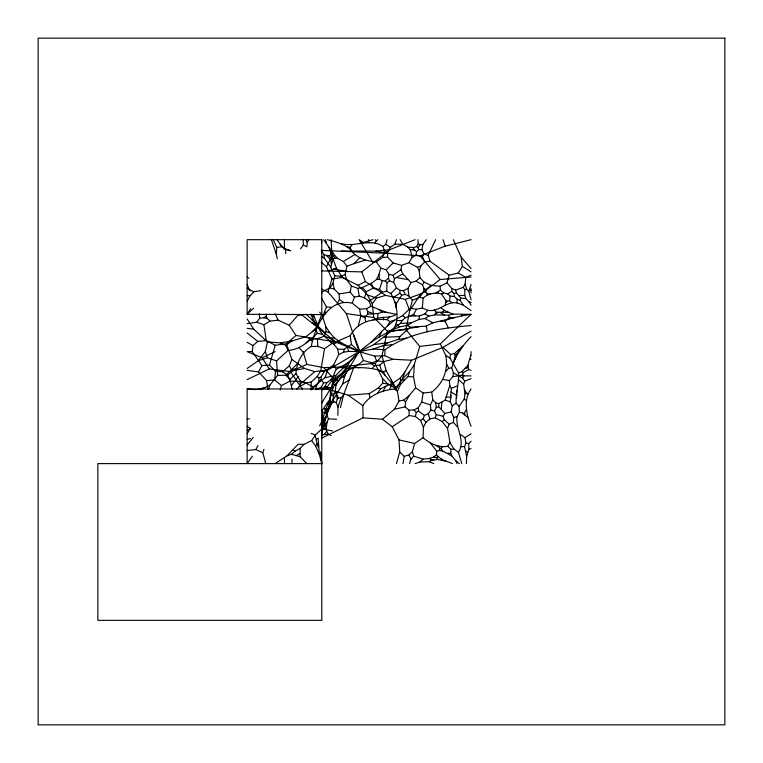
<?xml version="1.0" encoding="UTF-8"?>
<svg xmlns="http://www.w3.org/2000/svg" width="763" height="763" viewBox="0 0 763 763"><rect width="100%" height="100%" fill="white"/><g stroke="black" fill="none" stroke-linecap="round" stroke-linejoin="round"><path stroke-width="1.14" d="M471.067 305.229L469.007 301.805L465.85 298.667L464.82 295.491L464.829 289.835L463.313 287.346L465.077 284.046L465.85 277.417L471.067 275.138M291.933 463.608L291.971 459.145M337.885 415.32L337.98 407.06L341.023 398.009L343.646 394.729L354.442 365.639M471.067 310.589L463.36 305.181L457.056 302.921L457.113 299.22L454.347 296.597L450.075 296.044L447.671 293.841L443.665 292.858L440.404 290.112L440.051 286.211L446.994 282.882L449.188 275.224L458.22 272.982L462.359 266.401L461.195 257.198L453.346 239.677M276.998 239.677L281.852 246.773L285.639 249.043L290.693 250.75L284.313 248.986L284.465 239.677M392.211 426.727L399.001 439.889L399.764 452.125L404.218 456.293L408.834 455.053L412.344 451.791L414.614 443.456L423.122 437.724L423.398 427.242L420.566 420.508L415.339 416.484L409.197 415.568L392.211 426.727L382.463 419.269L363.083 417.847L321.547 438.21M306.86 463.608L300.107 456.713L300.174 448.31L304.055 444.381L311.657 440.537L315.434 434.996L321.843 428.882L323.865 421.434L332.582 400.928L342.663 383.951L344.332 377.38L346.812 371.715L359.106 351.648L370.99 342.234L387.623 325.715L394.585 320.193L402.454 315.672L410.275 308.252L412.421 300.317L419.564 297.36L423.341 292.353L424.018 288.767L422.53 284.828L416.064 281.127L411.019 282.558L407.967 288.376L408.92 296.006L412.421 300.317M321.528 436.064C323.951 420.632 331.38 405.706 330.322 389.931C333.965 383.455 331.934 375.634 336.311 369.406L349.912 361.652L359.106 351.648L373.803 344.609L393.374 329.502L399.764 326.812L407.452 325.4L411.41 322.797L419.059 319.411L425.01 318.505L428.911 316.063L434.681 314.881L448.472 315.205L453.031 314.108L471.067 314.327L440.327 343.903L419.726 346.431L405.945 329.626L409.712 310.675L420.756 293.936L440.165 279.525L471.067 276.998M393.374 329.502C399.965 318.991 396.913 303.645 390.828 293.488L386.727 291.313L386.965 282.854L385.277 281.032L382.282 280.689L379.411 279.229L376.56 279.468L371.514 283.264L362.158 287.556L357.914 288.338L351.342 286.03L346.516 279.43L345.067 274.47L346.965 266.182L343.283 261.471L337.627 258.333L334.671 255.309L323.655 239.677M461.739 463.608L458.458 452.459C465.916 440.795 455.587 428.949 456.942 416.856L459.412 412.258L459.078 406.345L456.121 403.198C455.645 392.821 459.154 383.007 458.592 372.888L449.865 357.971L445.726 355.501L440.327 343.903M466.403 463.608L466.632 456.713L468.93 449.121L468.711 443.57L471.067 441.214M322.081 389.769L326.526 388.634C333.555 373.345 352.029 371.371 363.417 360.527L375.043 363.665L382.559 378.601L388.071 384.047L396.426 388.968L385.344 375.587L383.799 373.279L383.846 371.657L386.221 370.789L396.426 388.968L402.32 379.077L404.905 372.001L411.619 360.203L442.969 347.337L471.067 331.113M296.673 389.216L299.182 386.736L300.174 384.18L300.298 380.775L295.92 373.632C296.549 362.864 301.776 352.048 311.209 346.412L317.875 346.45L324.523 348.739L331.609 343.684L350.246 335.71C357.971 321.509 372.249 318.314 387.108 319.678L389.893 321.576L394.585 320.193M322.577 412.125L321.948 429.798L326.135 428.901L327.022 422.301L328.452 418.773L326.259 413.737L322.577 412.125L321.719 410.046M457.237 426.717L453.413 422.397L453.727 417.342L451.219 411.906L452.201 405.84L450.304 401.891L451.372 388.415L449.788 385.563L449.359 380.575L452.955 376.607L453.375 372.764L451.715 367.823C455.425 356.025 462.397 345.477 471.067 336.712M387.509 257.083L387.738 251.895L390.351 247.288L394.938 244.141L402.912 244.37L407.843 247.145L410.38 250.064L412.134 257.532L408.873 262.691L401.662 265.362L393.174 262.939L387.509 257.083L382.578 257.417L376.35 261.967C367.079 261.137 356.769 258.361 351.199 250.293C344.752 243.95 335.825 241.938 327.384 239.677M451.219 411.906L444.877 413.412L438.677 406.717L438.82 403.608L445.191 400.089L449.788 385.563M456.503 398.315L456.923 390.437M277.255 258.857L276.368 254.356L276.75 247.355L273.268 239.677M411.619 360.203L392.983 359.278L384.733 355.701L385.057 349.673C409.826 332.086 441.539 328.224 471.067 325.515M459.402 463.608L455.654 460.537L451.896 456.064L450.771 453.336L451.009 449.359L447.757 446.269C438.668 448.072 429.836 443.465 423.122 437.724M445.726 355.501C448.739 369.607 443.198 383.427 431.696 392.125L423.122 392.993L415.616 387.833L413.556 376.932L414.357 364.476L419.726 346.431M321.557 243.225L321.786 239.677L247.145 239.677L247.145 314.327L323.407 314.585L326.488 306.964L321.604 298.095M452.411 463.608C446.965 461.214 439.955 459.803 436.474 454.634L436.703 451.143L430.427 443.036M324.904 429.302L325.257 424.438L327.022 422.301M333.202 376.684L330.904 379.745L326.898 382.692L323.617 382.768L321.213 387.175L315.892 389.645L316.378 386.097L318.657 381.91L320.927 379.888L321.404 376.541L324.008 371.867L333.641 364.895L338.696 354.604L337.694 349.235C332.21 340.365 320.403 336.75 318.076 325.753L318.247 323.512L321.786 314.327L321.786 239.677M412.134 257.532L416.026 255.09L416.541 251.8L413.737 249.119L413.861 247.555L416.56 246.487L418.229 243.693L417.886 239.677M419.059 319.411L419.335 315.949L424.934 313.889L427.728 310.293C438.983 312.515 446.136 300.927 457.056 302.921M308.729 239.677L307.203 242.472L306.85 246.773L303.34 244.999L303.13 239.677M280.221 389.903L281.433 385.563L274.747 379.984L275.491 371.238L269.463 365.086L261.928 365.582L258.523 371.962L247.145 370.303M396.007 307.594L396.359 303.474L401.719 295.186L405.325 294.432L408.92 296.006M326.259 413.737L333.145 398.963L333.507 395.835L335.348 391.419L335.873 385.439L349.912 361.652M427.728 310.293L422.311 308.023L423.179 298.133C427.929 293.679 435.377 291.876 441.577 294.089L445.983 300.803L445.22 304.885M319.668 425.744C322.806 420.337 323.903 413.88 326.335 408.195C328.777 401.548 331.199 394.891 332.973 387.928C336.235 381.328 342.635 377.58 346.812 371.715M321.681 251.208L324.017 254.804L329.196 255.843L330.827 254.623L330.989 253.097L328.863 247.174M451.963 302.653L449.588 300.822L450.075 296.044M423.122 392.993L421.767 402.063L418.162 407.804L414.156 409.912L408.987 410.189L405.077 406.908L405.592 401.958L409.226 395.615L415.616 387.833M318.657 381.91L319.096 377.885L321.404 376.541M338.696 354.604L343.712 352.134L344.027 349.311L351.409 344.418L350.246 335.71M430.361 294.041L427.232 293.698L425.773 291.895L426.04 289.482L431.171 285.362L440.051 286.211M261.928 365.582L252.248 351.552L252.973 345.553L257.846 341.423L266.23 340.527L275.214 345.248L286.421 343.751L295.987 335.453L335.806 341.986L359.106 351.648L374.719 356.102L384.733 355.701M295.987 335.453L289.187 325.257L278.161 320.183L270.016 321.099L267.145 318.457L266.325 316.12L266.564 314.203M441.176 408.796L441.987 402.177M471.067 370.303L468.654 369.55C466.327 363.598 471.601 357.818 471.067 351.648M377.513 318.037L378.133 313.526L382.234 312.124L385.868 312.191L396.426 314.327C389.273 318.972 380.298 315.768 373.012 319.888M459.078 406.345L464.314 398.801L464.991 393.946L463.666 384.151L464.724 381.128L471.067 378.706M407.967 288.376L403.446 290.741L399.888 290.274L396.455 287.966L393.718 282.491L389.492 280.784L388.453 278.094L388.987 274.356L386.154 269.825L380.766 268.08L376.35 261.967M322.129 420.203L322.883 417.79M324.523 348.739L320.784 370.656L317.141 376.655L311.247 381.92L311.046 389.874L313.097 387.308L316.378 386.097M411.019 282.558L402.769 273.85L400.956 269.682L401.662 265.362M321.69 424.686L321.595 418.038M450.599 399.03L450.866 395.177M449.188 275.224L430.046 261.251L428.157 255.386L424.066 254.108L421.958 249.73L422.864 244.437L426.288 239.677M402.959 463.608L404.218 456.293M471.067 292.868L471.067 288.662M393.718 282.491L394.385 278.657L393.031 275.29L388.987 274.356M321.604 294.013L321.967 291.943L329.931 287.928L332.964 283.331L334.785 275.701L330.694 266.964L324.609 258.543L321.748 256.54M449.865 357.971L450.561 354.433L442.969 347.337M358.181 326.24L360.842 316.197L359.592 309.158L352.268 303.178L354.375 297.131L350.131 292.181L351.342 286.03M330.694 266.964L333.164 259.267L334.995 258.104L337.627 258.333M311.209 346.412C315.186 327.203 327.585 297.484 352.268 303.178M471.067 299.859L468.873 291.514L471.067 284.465M247.145 368.434L258.342 360.699L265.314 351.638L267.412 341.891L253.726 329.215L247.145 318.991M386.221 370.789L382.005 355.835L387.356 331.161L373.803 317.513L346.354 313.603L327.966 291.971L321.5 289.129M471.067 426.288C466.422 414.805 463.131 399.736 471.067 388.968M326.879 413.603L328.052 408.463L332.582 400.928M453.584 362.482L455.177 355.577L454.529 353.46L463.217 345.687M434.681 314.881L436.255 312.201L434.261 309.912M463.36 305.181L460.127 300.364L460.699 297.951L456.522 293.03L455.559 290.064L451.772 288.404L446.994 282.882M415.339 416.484L416.302 412.516L418.525 411.019L418.162 407.804M340.451 407.623L343.646 394.729M415.091 463.608L419.974 462.006L429.235 461.72L430.847 460.575L431.114 459.507L429.388 458.506L423.007 459.116L413.718 456.15L412.344 451.791M382.578 257.417L384.323 251.008L383.121 246.487C370.246 237.732 354.9 247.517 340.918 243.597M407.452 325.4L410.132 327.26L426.336 326.106L432.783 322.825L461.596 315.949L462.016 314.413M376.56 279.468L378.992 274.489L380.766 268.08M321.824 402.931L333.297 384.171L335.739 375.51L359.106 351.648L372.954 349.063L382.816 345.782L392.02 344.609M426.775 295.338L427.232 293.698M269.463 365.086L275.214 345.248M383.121 246.487L385.754 244.332L387.099 239.677M396.426 463.608L399.764 452.125M423.398 427.242L425.983 422.32L429.903 418.916L435.291 417.847L436.245 414.614L434.424 410.961L430.866 410.074L428.205 413.804L424.438 415.425L423.15 418.715L420.566 420.508M312.506 389.216L313.173 386.946L324.981 377.685L335.739 375.51M464.724 381.128L462.74 378.267L463.227 376.626L462.721 374.309L463.427 372.497L468.654 369.55M455.101 359.268L456.636 354.127L459.908 350.312M431.171 285.362L424.047 282.129L419.908 277.618L419.269 271.113L420.794 266.106L424.629 261.957L430.046 261.251M327.966 291.971L331.962 278.905L326.478 266.764L321.299 262.214M385.868 312.191L370.923 306.249L369.168 301.251L364.466 297.856L366.393 291.657L372.649 288.414L379.526 289.406L382.444 292.057L386.727 291.313M458.286 351.838L458.868 349.988M379.526 289.406L382.282 280.689M267.412 341.891L280.317 342.892L292.019 340.975L305.753 336.731L310.14 339.068L317.398 338.734L324.428 336.235L325.954 331.609L325.877 326.745L321.786 314.327L319.678 312.22M337.98 407.06L336.245 402.425L337.294 399.249L338.4 398.114L341.023 398.009M268.605 389.044L269.94 385.038L277.618 375.339L276.578 360.937L288.042 350.389C300.107 349.845 308.901 341.08 317.294 333.364L322.005 334.251M394.938 244.141L396.426 239.677M382.463 419.269L394.452 409.197L399.001 401.014L397.409 391.266L400.604 384.342L408.033 376.512L409.645 371.705L414.357 364.476M409.493 463.608L411.028 459.097L413.718 456.15M324.981 377.685L327.613 370.141L359.106 351.648L346.354 313.603M265.81 463.608L262.787 452.726L263.95 449.407M321.738 319.087L323.407 314.585M458.458 452.459L453.832 448.902L449.97 442.607L447.557 428.424L449.169 424.18L453.413 422.397M466.632 456.713L464.6 446.641L465.983 443.093L464.944 437.695L460.642 434.567M275.491 371.238L282.453 371.772L289.311 365.792L291.914 359.459L286.421 343.751M305.753 336.731L315.93 329.149L318.247 323.512M363.083 417.847L362.835 405.63C369.654 395.072 382.349 390.103 394.357 389.044L399.516 383.388L400.67 380.594L400.251 377.981L404.905 372.001M331.314 263.855L330.856 259.878L331.476 258.543L329.196 255.843M430.866 410.074L430.466 404.953L432.812 399.888L431.696 392.125M428.157 255.386L435.616 239.677M373.803 344.609L388.014 342.663L398.544 339.335L399.86 336.578L410.132 327.26M370.99 342.234L378.963 337.16L381.471 332.105M321.213 387.175L321.786 388.968L321.786 620.348L97.864 620.348L97.864 463.608L321.786 463.608L319.354 454.395L315.701 446.145L316.969 443.618L315.424 436.169M322.062 422.444L325.753 416.264M326.478 266.764L332.019 255.977L331.113 239.677M252.4 456.207L247.145 463.608L247.145 388.968L321.786 388.968L325.057 386.278L326.898 382.692M324.227 426.431L325.257 424.438M327.709 410.608L331.247 403.875L333.86 401.872L336.245 402.425M434.424 410.961L436.226 407.556L435.702 402.788L432.812 399.888M247.145 301.261L250.121 295.672L253.707 291.857L260.755 290.617M337.265 303.636L339.478 299.535L339.01 293.927L334.366 289.12L332.964 283.331M328.643 408.768L329.387 407.385M389.578 389.264L392.916 383.131L400.251 377.981M387.623 325.715L389.893 321.576M247.145 450.542L255.824 449.521L258.047 445.544M422.53 284.828L424.047 282.129M382.768 391.657L385.859 386.183L392.916 383.131M459.412 412.258L464.228 413.327L466.651 409.159M378.963 337.16L388.653 331.895L400.356 323.455L402.235 320.47L405.411 317.675L413.498 314.518L416.569 309.234L422.311 308.023M324.8 412.592L328.052 408.463M247.145 433.746L250.369 428.386L247.145 426.288M449.169 424.18L444.228 419.66L443.169 416.245L444.877 413.412M447.757 446.269L449.97 442.607M321.929 410.942L328.452 401.224M250.607 308.691L247.145 314.327L253.507 308.223M330.322 389.931L327.089 389.101L327.012 388.367L327.947 387.585L332.973 387.928M374.786 242.768L377.771 239.677M309.511 340.479L311.19 340.241L313.278 337.198M451.896 456.064L442.616 450.962L441.09 448.73L442.483 446.698M247.145 323.655L256.807 322.205L259.725 318.171L259.267 313.717M330.904 379.745L336.321 379.802L344.409 370.074M343.894 372.716L347.222 368.167C359.745 367.032 372.153 367.451 383.846 371.657M300.593 248.748L303.34 244.999M377.475 393.25L380.861 388.653L385.859 386.183M373.803 317.513L372.258 303.788L376.493 298.104L385.525 295.386L405.353 299.373L420.756 293.936M440.699 321.357L444.982 321.137L447.91 319.125L449.254 317.322L448.472 315.205M424.629 261.957L422.378 256.339L424.066 254.108M292.305 389.111L291.294 385.706L298.228 376.626M416.541 251.8L418.696 249.596L418.124 247.546L420.251 244.809L422.864 244.437M458.592 372.888L461.863 371.734L467.957 365.219M332.286 384.934L340.708 374.509M351.199 250.293L350.103 247.403L352.353 244.637M321.805 435.196L323.932 434.624L326.755 431.162L326.135 428.901M247.145 444.943L253.192 437.581M436.255 312.201L442.569 312.201L444.171 310.303L453.031 314.108M365.62 321.347L364.895 317.437L367.671 314.165L378.133 313.526M275.138 463.608L287.041 455.788L298.133 444.238L304.055 444.381M372.535 368.014L374.519 365.725L379.812 365.067L383.865 361.586L392.983 359.278M325.238 410.752L325.238 409.445L326.335 408.195M289.187 325.257L297.866 315.386L301.967 314.976L335.806 341.986M387.108 319.678L389.435 317.055M375.043 363.665L382.005 355.835M452.955 376.607L461.72 375.406L462.721 374.309M277.618 375.339L285.81 375.291L297.894 363.236M326.526 388.634L348.214 395.215L369.12 393.594L377.943 388.291L382.74 383.179L382.559 378.601M445.821 371.362L448.768 368.262L451.715 367.823M313.173 386.946L303.235 381.557L289.997 381.157L287.804 375.262L292.029 370.923L304.571 368.462L314.795 371.6L327.613 370.141M346.965 266.182L353.822 263.702L359.907 257.551M402.32 379.077L409.645 371.705M455.177 355.577L456.636 354.127M435.291 417.847L442.254 421.615L444.228 419.66M312.191 331.562L317.265 326.583M386.154 269.825L393.174 262.939M390.828 293.488L396.455 287.966M446.021 302.577L447.385 301.261L449.588 300.822M291.294 385.706L289.997 379.325L295.92 373.632M300.174 384.18L302.081 382.339L306.001 383.112L311.247 381.92M419.974 462.006L423.007 459.116M464.991 393.946L466.107 392.897L464.724 389.74M385.277 281.032L388.453 278.094M416.064 281.127L419.908 277.618M305.896 342.892L310.14 339.068M303.235 381.557L314.795 371.6M429.388 458.506L433.565 457.104L436.474 454.634M321.805 270.913L361.805 271.886L389.941 249.596L415.091 239.677M435.816 293.059L440.404 290.112M287.041 455.788L291.352 454.319L295.329 451.028L300.174 448.31M386.965 282.854L389.492 280.784M463.227 376.626L464.19 375.844L471.067 375.901M399.001 401.014L403.484 400.194L409.226 395.615M269.94 385.038L261.928 389.197L254.041 389.55L247.145 388.968M316.54 439.25L318.123 438.115L319.354 454.395M280.317 342.892L285.753 345.458L292.019 340.975M393.031 275.29L400.956 269.682M369.168 301.251L382.444 292.057M330.989 253.097L333.507 256.11L334.671 255.309M452.201 405.84L456.121 403.198M259.725 318.171L263.836 317.77L266.325 316.12M394.385 278.657L402.769 273.85M393.517 297.398L399.907 293.211L399.888 290.274M464.944 437.695L471.067 433.746M332.935 381.042L337.408 378.295M342.663 383.951L349.778 379.631M256.807 322.205L263.922 324.761L270.016 321.099M382.816 345.782L388.014 342.663M343.283 261.471L354.795 254.623M333.927 344.304L337.208 342.339L341.662 343.045L359.106 351.648L348.758 351.419L343.712 352.134M441.577 294.089L443.665 292.858M410.38 250.064L413.737 249.119M447.671 293.841L451.944 291.39L451.772 288.404M321.414 422.807L323.865 421.434M359.564 243.578L373.107 239.677M359.592 309.158L366.507 308.681L370.923 306.249M291.352 454.319L296.263 455.587L300.031 453.527M299.182 386.736L306.001 383.112M435.969 445.363L438.115 446.67L438.992 446.202M281.433 385.563L289.997 381.157M332.019 255.977L336.426 268.156L342.358 277.522L358.095 285.248L365.382 281.566L385.525 295.386M328.92 340.212L330.589 341.891L333.345 340.527L337.208 342.339M247.145 379.631L269.272 368.93L290.55 371.638L306.84 364.409L323.817 367.623L338.41 367.222L370.742 363.589L376.617 360.899L383.865 361.586M464.829 289.835L466.584 288.986L468.873 291.514M252.248 351.552L247.145 351.648L262.129 357.79L275.138 351.648M334.785 275.701L340.87 276.34L345.067 274.47M451.372 388.415L457.104 385.925M435.959 313.469L437.943 312.649M321.185 250.378L388.081 253.345L420.079 255.882L445.058 246.201L471.067 239.677M433.565 457.104L436.369 457.476L438 456.865M447.91 319.125L455.072 317.36M247.145 430.017L250.254 428.882M328.777 270.779L336.426 268.156M455.559 290.064L463.313 287.346M436.226 407.556L438.677 406.717M465.296 368.548L467.986 367.652M408.873 262.691L417.39 267.241L420.794 266.106M258.342 360.699L267.517 357.761L276.578 360.937M353.822 263.702L365.162 260.135M331.342 394.337L337.036 392.707M400.67 380.594L404.571 379.497M430.847 460.575L437.571 459.44L446.059 461.243M259.897 388.806L263.845 387.747M470.59 355.501L471.067 355.377M291.876 369.731L296.502 368.529M450.561 354.433L454.529 353.46M469.855 359.392L471.067 359.106M394.452 409.197L405.077 406.908M247.145 439.345L250.483 438.639M436.703 451.143L439.641 450.523L442.616 450.962M354.375 297.131L359.249 296.101L364.466 297.856M468.93 449.121L471.067 448.673M423.341 292.353L425.773 291.895M461.596 315.949L471.067 314.327M388.653 331.895L418.83 326.793M451.009 449.359L453.832 448.902M339.01 293.927L350.131 292.181M398.544 339.335L406.66 338.095M453.727 417.342L456.942 416.856M451.944 291.39L453.947 293.383L456.522 293.03M331.962 278.905L342.358 277.522M323.932 434.624L328.176 434.061L331.113 435.616M276.75 247.355L281.852 246.773M410.58 316.12L419.335 315.949M341.395 250.998L375.959 251.113L389.941 249.596M318.333 388.796L327.26 387.976M323.178 388.348L329.521 387.785M331.295 261.595L332.077 261.537M387.356 331.161L405.945 329.626M258.523 371.962L266.602 380.556L274.747 379.984M400.356 323.455L411.41 322.797M383.989 337.256L399.86 336.578M397.103 320.613L402.235 320.47M460.919 446.66L464.6 446.641M247.145 295.663L250.121 295.672M337.694 349.235L344.027 349.311M458.983 295.415L464.82 295.491M321.786 388.968L327.089 389.101M442.569 312.201L447.995 312.344M323.827 420.079L324.924 420.108M324.428 336.235L329.149 337.828L334.556 338.038L341.662 343.045M324.838 423.284L325.896 423.322M418.696 249.596L421.958 249.73M447.557 453.203L450.771 453.336M372.954 349.063L385.057 349.673M247.145 418.82L249.348 418.935M328.452 418.773L336.559 419.288M407.843 247.145L413.861 247.555M326.488 306.964L331.104 307.289M408.033 376.512L413.556 376.932M431.114 459.507L433.909 459.727M446.021 396.894L450.885 397.332M338.41 367.222L347.222 368.167M377.943 388.291L380.861 388.653M247.145 328.319L253.726 329.215M460.699 297.951L465.85 298.667M330.856 395.453L333.507 395.835M410.275 308.252L416.569 309.234M333.498 269.186L347.442 271.399M382.74 383.179L388.071 384.047M354.623 367.013L359.154 367.766M465.983 443.093L468.711 443.57M396.96 277.656L407.957 279.611M461.72 375.406L464.19 375.844M375.959 251.113L388.081 253.345M443.112 379.44L449.359 380.575M321.843 428.882L332.668 430.952M416.026 255.09L422.378 256.339M449.254 317.322L451.515 317.78M263.836 317.77L267.145 318.457M419.564 297.36L423.179 298.133M346.526 246.611L350.103 247.403M399.001 439.889L414.614 443.456M436.245 414.614L443.169 416.245M384.323 251.008L387.738 251.895M330.827 254.623L332.048 254.937M435.702 402.788L438.82 403.608M329.931 287.928L334.366 289.12M412.478 249.854L414.69 250.455M325.954 331.609L329.788 332.716L334.556 338.038M296.263 455.587L300.107 456.713M360.842 316.197L364.895 317.437M325.057 386.278L327.947 387.585M445.983 300.803L447.385 301.261M421.767 402.063L430.466 404.953M292.982 450.199L295.329 451.028M358.095 285.248L367.337 294.88L376.493 298.104M424.018 288.767L426.04 289.482M445.191 400.089L450.304 401.891M438.115 446.67L441.09 448.73M311.19 433.47L315.434 434.996M469.007 301.805L471.067 302.539M320.784 370.656L324.008 371.867M457.113 299.22L460.127 300.364M366.507 308.681L367.623 311.504L372.544 313.431M378.248 370.246L381.691 371.657L385.344 375.587M429.235 461.72L433.746 463.608M342.701 376.674L344.332 377.38M331.476 258.543L333.164 259.267M255.824 449.521L262.787 452.726M461.863 371.734L463.427 372.497M333.297 384.171L335.873 385.439M367.346 241.718L369.254 242.72M424.934 313.889L428.911 316.063M340.87 276.34L346.516 279.43M418.229 243.693L420.251 244.809M425.01 318.505L432.783 322.825M247.145 288.195L253.707 291.857M247.145 342.31L252.973 345.553M370.742 363.589L374.519 365.725M328.195 404.142L329.645 404.962M451 392.048L456.942 395.453M458.22 272.982L465.85 277.417M440.337 312.592L444.438 314.976M453.375 372.764L462.74 378.267M466.107 392.897L467.91 393.975M462.397 413.298L467.719 417.247M413.498 314.518L415.263 315.596M311.79 322.453L318.324 326.497L325.286 333.021M462.359 266.401L471.067 271.866M317.141 376.655L319.096 377.885M329.149 337.828L333.345 340.527M385.754 244.332L390.351 247.288M363.617 242.605L359.106 239.677L372.935 262.51M282.453 371.772L287.804 375.262M305.944 314.308L314.184 321.309L319.201 328.538M416.56 246.487L418.124 247.546M402.454 315.672L405.411 317.675M339.478 299.535L343.827 302.51M291.914 359.459L304.571 368.462M348.214 395.215L362.835 405.63M394.357 389.044L397.409 391.266M418.525 411.019L424.438 415.425M441.262 308.118L444.171 310.303M396.388 324.237L399.764 326.812M379.316 309.902L382.234 312.124M368.434 239.677L369.511 240.507M311.19 340.241L312.325 341.128M247.145 276.998L248.862 278.342M247.145 332.983L257.846 341.423M311.609 386.135L313.097 387.308M381.538 371.476L383.799 373.279M465.831 450.923L467.49 452.278M330.513 250.979L332.811 252.906M403.484 400.194L405.592 401.958M324.084 408.472L325.238 409.445M399.516 383.388L400.604 384.342M300.298 380.775L302.081 382.339M459.088 380.05L463.666 384.151M336.321 379.802L337.723 381.071M351.409 344.418L359.106 351.648M318.076 325.753L314.528 317.713L310.741 314.156L314.184 321.309M285.81 375.291L289.997 379.325M362.158 287.556L366.393 291.657M326.44 255.529L330.856 259.878M311.457 319.497L318.324 326.497M464.314 398.801L466.384 400.956M320.927 379.888L323.617 382.768M399.907 293.211L401.719 295.186M299.344 347.938L303.521 352.573M323.817 367.623L333.507 378.753M461.195 257.198L471.067 268.605M394.986 301.862L396.359 303.474M420.079 255.882L440.165 279.525M280.002 243.845L284.313 248.986M414.156 409.912L416.302 412.516M423.15 418.715L425.983 422.32M442.254 421.615L447.557 428.424M333.507 256.11L334.995 258.104M311.657 440.537L315.701 446.145M290.55 371.638L302.196 389.159M326.106 409.33L326.44 409.845M325.877 326.745L329.788 332.716M470.027 289.425L470.752 290.531M262.129 357.79L269.272 368.93M440.88 458.525L441.958 460.251M436.369 457.476L437.571 459.44M464.228 413.327L465.249 415.024M333.641 364.895L336.311 369.406M400.165 239.677L402.912 244.37M330.589 341.891L331.609 343.684M335.348 391.419L338.4 398.114M367.337 294.88L372.258 303.788M408.834 455.053L411.028 459.097M289.311 365.792L292.029 370.923M375.434 239.677L376.035 240.812M403.446 290.741L405.325 294.432M446.355 363.474L448.768 368.262M444.982 321.137L448.31 327.794M326.755 431.162L328.176 434.061M417.39 267.241L419.269 271.113M275.071 313.736L278.161 320.183M455.654 460.537L457.075 463.608M285.753 345.458L288.042 350.389M305.925 239.677L307.203 242.472M247.145 284.465L249.778 291.008M374.719 356.102L376.617 360.899M326.526 387.137L327.012 388.367M405.353 299.373L409.712 310.675M353.736 335.005L363.417 360.527M361.805 271.886L365.382 281.566M316.969 443.618L318.352 447.376M324.819 311.438L325.677 313.831M265.314 351.638L267.517 357.761M347.403 347.613L348.758 351.419M313.469 314.728L314.528 317.713M271.409 239.677L276.368 254.356M428.205 413.804L429.903 418.916M315.93 329.149L317.294 333.364M465.077 284.046L466.584 288.986M443.084 239.677L445.058 246.201M438.229 291.895L438.639 293.269M303.13 351.648L306.84 364.409M379.812 365.067L381.691 371.657M325.515 239.677L326.297 242.672M369.12 393.594L370.055 397.409M333.145 398.963L333.86 401.872M330.322 400.07L331.247 403.875M371.514 283.264L372.649 288.414M391.333 380.079L391.953 383.369M336.512 394.805L337.294 399.249M357.914 288.338L359.249 296.101M426.336 326.106L427.232 331.695M324.017 254.804L324.609 258.543M263.922 324.761L266.23 340.527M266.602 380.556L267.918 389.578M453.947 293.383L454.347 296.597M320.422 451.82L321.786 463.608M316.378 322.568L316.502 323.884M378.992 274.489L379.411 279.229M317.398 338.734L317.875 346.45M408.987 410.189L409.197 415.568M439.555 448.186L439.641 450.523M285.639 249.043L285.753 253.583M383.446 317.351L383.503 319.888M367.623 311.504L367.671 314.165M284.465 458.115L284.465 463.608M724.85 38.15L38.15 38.15L38.15 724.85L724.85 724.85L724.85 38.15"/></g></svg>
